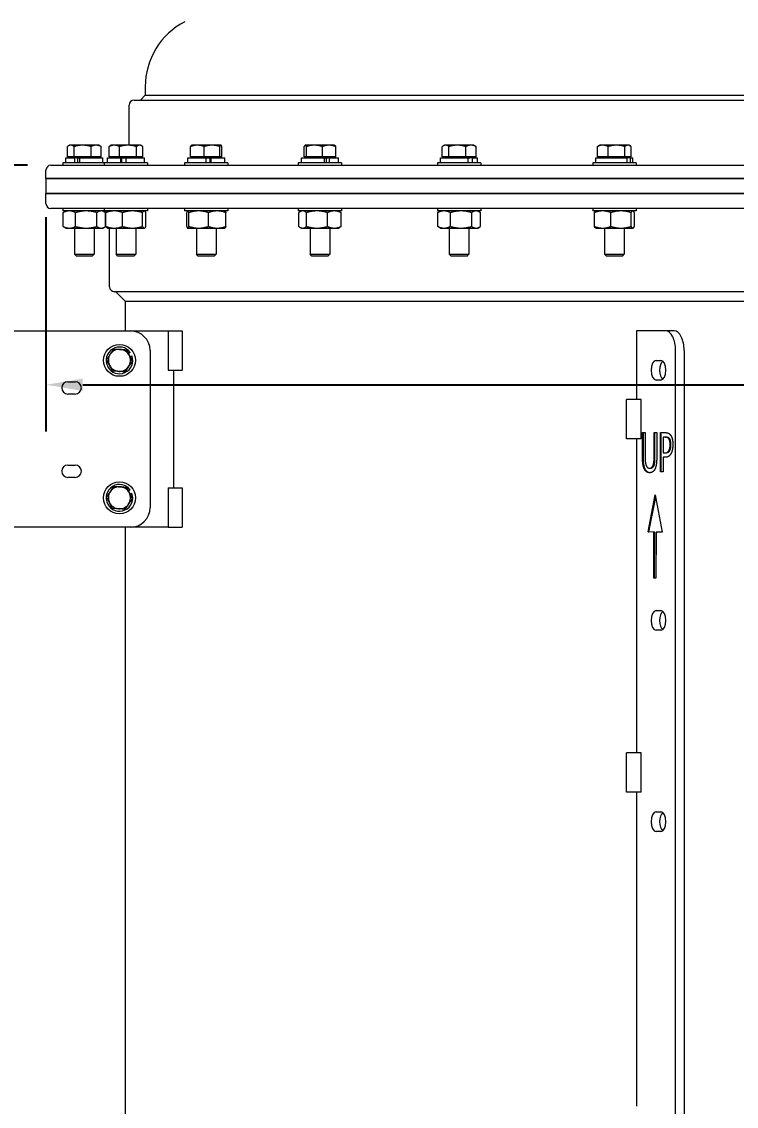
# Model space of a CAD drawing. Header units: inches. Extents: x 12 to 318, y 5 to 204.
# Drawn here: x 37.38 to 55.59, y 67.92 to 95.55 of the extents above; entities that cross this region are included whole.
import ezdxf

# ---------------------------------------------------------------- set-up
doc = ezdxf.new("R2010")
doc.units = ezdxf.units.IN
doc.header["$LTSCALE"] = 9.5
doc.header["$MEASUREMENT"] = 0
doc.layers.add('Dimension', color=7, linetype='Continuous', lineweight=25)
doc.layers.add('Visible', color=7, linetype='Continuous', lineweight=18)
doc.styles.add('Standard D-E', font='arial.ttf')
doc.dimstyles.new('in [mm] D-E NeptuneBenson', dxfattribs={"dimscale": 9.5, "dimtxt": 0.15, "dimasz": 0.098425, "dimexe": 0.125, "dimexo": 0.063, "dimgap": 0.031496, "dimtad": 0, "dimtih": 1, "dimtoh": 1, "dimdec": 4, "dimzin": 3, "dimdsep": 46, "dimlunit": 5, "dimtxsty": 'Standard D-E', "dimcen": 0.09, "dimdle": 0.393701, "dimclrd": 256, "dimclre": 256, "dimclrt": 256, "dimadec": 1, "dimazin": 1, "dimtfac": 1, "dimtofl": 0, "dimtmove": 0, "dimatfit": 3, "dimfxl": 1, "dimfrac": 1, "dimtolj": 1, "dimtzin": 4, "dimlwd": -1, "dimlwe": -1, "dimarcsym": 0})

# ---------------------------------------------------------------- blocks, each defined once
blk = doc.blocks.new('*D25')
at = {"layer": 'Defpoints', "color": 0, "transparency": 16777216}
for p in [(20.489, 91.889), (38.125, 91.889), (38.531, 28.059)]:
    blk.add_point(p, dxfattribs=at)
at = {"layer": 'Dimension', "transparency": 16777216}
for p, q in [((37.526, 91.889), (19.301, 91.889)), ((20.489, 90.954), (20.489, 62.954)), ((20.489, 28.994), (20.489, 56.994)), ((37.932, 28.059), (19.301, 28.059))]:
    blk.add_line(p, q, dxfattribs=at)
for points in [[(20.333, 90.954), (20.644, 90.954), (20.489, 91.889)], [(20.333, 28.994), (20.644, 28.994), (20.489, 28.059)]]:
    blk.add_solid(points, dxfattribs=at)
at = {"layer": 'Dimension', "transparency": 16777216, "char_height": 1.425, "attachment_point": 5, "style": 'Standard D-E'}
for s, insert in [('\\A1; 63{\\H1x;\\S13#16;} in', (20.489, 61.742)), ('\\A1;[1621.3 mm]', (20.489, 58.762))]:
    blk.add_mtext(s, dxfattribs=dict(at, insert=insert))
blk = doc.blocks.new('*D30')
at = {"layer": 'Defpoints', "color": 0, "transparency": 16777216}
for p in [(38, 91.169), (71.06, 91.169), (71.06, 86.299)]:
    blk.add_point(p, dxfattribs=at)
at = {"layer": 'Dimension', "transparency": 16777216}
for p, q in [((38, 90.571), (38, 85.111)), ((71.06, 90.571), (71.06, 85.111)), ((38.935, 86.299), (70.125, 86.299)), ((71.06, 86.299), (72.87, 86.299))]:
    blk.add_line(p, q, dxfattribs=at)
for points in [[(38.935, 86.455), (38.935, 86.143), (38, 86.299)], [(70.125, 86.455), (70.125, 86.143), (71.06, 86.299)]]:
    blk.add_solid(points, dxfattribs=at)
at = {"layer": 'Dimension', "transparency": 16777216, "char_height": 1.425, "attachment_point": 5, "style": 'Standard D-E'}
for s, insert in [('\\A1; 33{\\H1x;\\S1#16;} in', (78.016, 88.054)), ('\\A1;[839.7 mm]', (78.016, 85.086))]:
    blk.add_mtext(s, dxfattribs=dict(at, insert=insert))

msp = doc.modelspace()

# ---------------------------------------------------------------- linework, layer by layer
at = {"layer": 'Visible'}
for p, q in [((40.529811, 93.674365), (40.404811, 93.549365)), ((40.529811, 93.889365), (40.529811, 93.674365)), ((40.529811, 93.674365), (63.356301, 93.674365)), ((40.119811, 92.400361), (40.119811, 93.424365)), ((40.244811, 93.549365), (63.365088, 93.549365)), ((38.5466, 92.102361), (38.5466, 92.366867)), ((38.601519, 92.400361), (38.568687, 92.381405)), ((38.631708, 92.400361), (38.601519, 92.400361)), ((38.931776, 92.400361), (38.631708, 92.400361)), ((38.716817, 92.102361), (38.716817, 92.366867)), ((39.276587, 92.400361), (38.931776, 92.400361)), ((39.146736, 92.102361), (39.146736, 92.366867)), ((39.351519, 92.400361), (39.276587, 92.400361)), ((39.351519, 92.400361), (39.384351, 92.381405)), ((39.406439, 92.102361), (39.406439, 92.366867)), ((39.607808, 92.102361), (39.607808, 92.366867)), ((39.66145, 92.400361), (39.632419, 92.383599)), ((39.741542, 92.400361), (39.66145, 92.400361)), ((40.089596, 92.400361), (39.741542, 92.400361)), ((39.875275, 92.102361), (39.875275, 92.366867)), ((40.384505, 92.400361), (40.089596, 92.400361)), ((40.303917, 92.102361), (40.303917, 92.366867)), ((40.41145, 92.400361), (40.384505, 92.400361)), ((40.41145, 92.400361), (40.440482, 92.383599)), ((40.465092, 92.102361), (40.465092, 92.366867)), ((41.685926, 92.102361), (41.685926, 92.366867)), ((41.70908, 92.400361), (41.706382, 92.398803)), ((41.859171, 92.400361), (41.70908, 92.400361)), ((42.231492, 92.400361), (41.859171, 92.400361)), ((42.032415, 92.102361), (42.032415, 92.366867)), ((42.456401, 92.400361), (42.231492, 92.400361)), ((42.430569, 92.102361), (42.430569, 92.366867)), ((42.45908, 92.400361), (42.456401, 92.400361)), ((42.45908, 92.400361), (42.461778, 92.398803)), ((42.482234, 92.102361), (42.482234, 92.366867)), ((44.577967, 92.102361), (44.577967, 92.366867)), ((44.604866, 92.400361), (44.601042, 92.398153)), ((44.608651, 92.400361), (44.604866, 92.400361)), ((44.840283, 92.400361), (44.608651, 92.400361)), ((44.639334, 92.102361), (44.639334, 92.366867)), ((45.211498, 92.400361), (44.840283, 92.400361)), ((45.041233, 92.102361), (45.041233, 92.366867)), ((45.354866, 92.400361), (45.211498, 92.400361)), ((45.354866, 92.400361), (45.358689, 92.398153)), ((45.381764, 92.102361), (45.381764, 92.366867)), ((48.096545, 92.102361), (48.096545, 92.366867)), ((48.151464, 92.400361), (48.118632, 92.381405)), ((48.181653, 92.400361), (48.151464, 92.400361)), ((48.481721, 92.400361), (48.181653, 92.400361)), ((48.266762, 92.102361), (48.266762, 92.366867)), ((48.826532, 92.400361), (48.481721, 92.400361)), ((48.696681, 92.102361), (48.696681, 92.366867)), ((48.901464, 92.400361), (48.826532, 92.400361)), ((48.901464, 92.400361), (48.934296, 92.381405)), ((48.956384, 92.102361), (48.956384, 92.366867)), ((52.053539, 92.102361), (52.053539, 92.366867)), ((52.107181, 92.400361), (52.078149, 92.383599)), ((52.187272, 92.400361), (52.107181, 92.400361)), ((52.535326, 92.400361), (52.187272, 92.400361)), ((52.321005, 92.102361), (52.321005, 92.366867)), ((52.830235, 92.400361), (52.535326, 92.400361)), ((52.749647, 92.102361), (52.749647, 92.366867)), ((52.857181, 92.400361), (52.830235, 92.400361)), ((52.857181, 92.400361), (52.886213, 92.383599)), ((52.910823, 92.102361), (52.910823, 92.366867)), ((38.505168, 92.077357), (38.735689, 92.077357)), ((38.505168, 91.952357), (38.505168, 92.077357)), ((38.631708, 92.102361), (38.5466, 92.102361)), ((38.601519, 92.102361), (38.601519, 92.077357)), ((38.716817, 92.102361), (38.631708, 92.102361)), ((38.931776, 92.102361), (38.716817, 92.102361)), ((38.772981, 92.077357), (38.735689, 92.077357)), ((38.735689, 91.952357), (38.735689, 92.077357)), ((38.772981, 92.077357), (38.861009, 92.077357)), ((38.81206, 91.952357), (38.81206, 92.077357)), ((38.861009, 91.952357), (38.861009, 92.077357)), ((38.861009, 92.077357), (39.44787, 92.077357)), ((39.146736, 92.102361), (38.931776, 92.102361)), ((39.276587, 92.102361), (39.146736, 92.102361)), ((39.406439, 92.102361), (39.276587, 92.102361)), ((39.351519, 92.102361), (39.351519, 92.077357)), ((39.44787, 91.952357), (39.44787, 92.077357)), ((39.565099, 92.077357), (39.908696, 92.077357)), ((39.565099, 91.952357), (39.565099, 92.077357)), ((39.741542, 92.102361), (39.607808, 92.102361)), ((39.66145, 92.102361), (39.66145, 92.077357)), ((39.875275, 92.102361), (39.741542, 92.102361)), ((40.089596, 92.102361), (39.875275, 92.102361)), ((39.921364, 92.077357), (39.908696, 92.077357)), ((39.908696, 91.952357), (39.908696, 92.077357)), ((39.921364, 92.077357), (40.043151, 92.077357)), ((39.93464, 91.952357), (39.93464, 92.077357)), ((40.043151, 91.952357), (40.043151, 92.077357)), ((40.043151, 92.077357), (40.507801, 92.077357)), ((40.303917, 92.102361), (40.089596, 92.102361)), ((40.384505, 92.102361), (40.303917, 92.102361)), ((40.465092, 92.102361), (40.384505, 92.102361)), ((40.41145, 92.102361), (40.41145, 92.077357)), ((40.507801, 91.952357), (40.507801, 92.077357)), ((41.612729, 92.077357), (42.078106, 92.077357)), ((41.612729, 91.952357), (41.612729, 92.077357)), ((41.859171, 92.102361), (41.685926, 92.102361)), ((41.70908, 92.102361), (41.70908, 92.077357)), ((42.032415, 92.102361), (41.859171, 92.102361)), ((42.231492, 92.102361), (42.032415, 92.102361)), ((42.078106, 91.952357), (42.078106, 92.077357)), ((42.078106, 92.077357), (42.199716, 92.077357)), ((42.186284, 91.952357), (42.186284, 92.077357)), ((42.212534, 92.077357), (42.199716, 92.077357)), ((42.212534, 91.952357), (42.212534, 92.077357)), ((42.212534, 92.077357), (42.555431, 92.077357)), ((42.430569, 92.102361), (42.231492, 92.102361)), ((42.456401, 92.102361), (42.430569, 92.102361)), ((42.482234, 92.102361), (42.456401, 92.102361)), ((42.45908, 92.102361), (42.45908, 92.077357)), ((42.555431, 91.952357), (42.555431, 92.077357)), ((44.508515, 92.077357), (45.09608, 92.077357)), ((44.508515, 91.952357), (44.508515, 92.077357)), ((44.608651, 92.102361), (44.577967, 92.102361)), ((44.604866, 92.102361), (44.604866, 92.077357)), ((44.639334, 92.102361), (44.608651, 92.102361)), ((44.840283, 92.102361), (44.639334, 92.102361)), ((45.041233, 92.102361), (44.840283, 92.102361)), ((45.211498, 92.102361), (45.041233, 92.102361)), ((45.09608, 91.952357), (45.09608, 92.077357)), ((45.09608, 92.077357), (45.183889, 92.077357)), ((45.144664, 91.952357), (45.144664, 92.077357)), ((45.22132, 92.077357), (45.183889, 92.077357)), ((45.381764, 92.102361), (45.211498, 92.102361)), ((45.22132, 91.952357), (45.22132, 92.077357)), ((45.22132, 92.077357), (45.451217, 92.077357)), ((45.354866, 92.102361), (45.354866, 92.077357)), ((45.451217, 91.952357), (45.451217, 92.077357)), ((48.055113, 92.077357), (48.756948, 92.077357)), ((48.055113, 91.952357), (48.055113, 92.077357)), ((48.181653, 92.102361), (48.096545, 92.102361)), ((48.151464, 92.102361), (48.151464, 92.077357)), ((48.266762, 92.102361), (48.181653, 92.102361)), ((48.481721, 92.102361), (48.266762, 92.102361)), ((48.696681, 92.102361), (48.481721, 92.102361)), ((48.826532, 92.102361), (48.696681, 92.102361)), ((48.756948, 91.952357), (48.756948, 92.077357)), ((48.756948, 92.077357), (48.804971, 92.077357)), ((48.864464, 92.077357), (48.804971, 92.077357)), ((48.956384, 92.102361), (48.826532, 92.102361)), ((48.864464, 91.952357), (48.864464, 92.077357)), ((48.864464, 92.077357), (48.997815, 92.077357)), ((48.901464, 92.102361), (48.901464, 92.077357)), ((48.997815, 91.952357), (48.997815, 92.077357)), ((52.01083, 92.077357), (52.811226, 92.077357)), ((52.01083, 91.952357), (52.01083, 92.077357)), ((52.187272, 92.102361), (52.053539, 92.102361)), ((52.107181, 92.102361), (52.107181, 92.077357)), ((52.321005, 92.102361), (52.187272, 92.102361)), ((52.535326, 92.102361), (52.321005, 92.102361)), ((52.749647, 92.102361), (52.535326, 92.102361)), ((52.830235, 92.102361), (52.749647, 92.102361)), ((52.811226, 91.952357), (52.811226, 92.077357)), ((52.811226, 92.077357), (52.816191, 92.077357)), ((52.893692, 92.077357), (52.816191, 92.077357)), ((52.910823, 92.102361), (52.830235, 92.102361)), ((52.857181, 92.102361), (52.857181, 92.077357)), ((52.893692, 91.952357), (52.893692, 92.077357)), ((52.893692, 92.077357), (52.953532, 92.077357)), ((52.953532, 91.952357), (52.953532, 92.077357)), ((37.999811, 91.549365), (37.999811, 91.764365)), ((38.124811, 91.889365), (63.387446, 91.889365)), ((39.485269, 91.952357), (38.425338, 91.952357)), ((38.425338, 91.952357), (38.425338, 91.889365)), ((40.587631, 91.952357), (39.485269, 91.952357)), ((39.485269, 91.952357), (39.485269, 91.889365)), ((40.587631, 91.952357), (40.587631, 91.889365)), ((42.635261, 91.952357), (41.532899, 91.952357)), ((41.532899, 91.952357), (41.532899, 91.889365)), ((42.635261, 91.952357), (42.635261, 91.889365)), ((45.531047, 91.952357), (44.428685, 91.952357)), ((44.428685, 91.952357), (44.428685, 91.889365)), ((45.531047, 91.952357), (45.531047, 91.889365)), ((49.077645, 91.952357), (47.975283, 91.952357)), ((47.975283, 91.952357), (47.975283, 91.889365)), ((49.077645, 91.952357), (49.077645, 91.889365)), ((53.033362, 91.952357), (51.931, 91.952357)), ((51.931, 91.952357), (51.931, 91.889365)), ((53.033362, 91.952357), (53.033362, 91.889365)), ((37.999811, 91.549365), (64.216241, 91.549365)), ((37.999811, 91.549365), (37.999811, 91.169365)), ((64.216241, 91.549365), (37.999811, 91.549365)), ((64.216241, 91.169365), (37.999811, 91.169365)), ((37.999811, 90.914365), (37.999811, 91.169365)), ((37.999811, 91.169365), (64.216241, 91.169365)), ((64.216241, 90.789365), (38.124811, 90.789365)), ((38.425338, 90.789365), (38.425338, 90.726373)), ((39.485269, 90.726373), (38.425338, 90.726373)), ((38.433838, 90.331069), (38.433838, 90.684176)), ((38.504078, 90.726373), (38.458786, 90.700223)), ((38.753378, 90.331069), (38.753378, 90.684176)), ((39.296059, 90.331069), (39.296059, 90.684176)), ((39.44896, 90.726373), (39.494253, 90.700223)), ((39.485269, 90.789365), (39.485269, 90.726373)), ((40.587631, 90.726373), (39.485269, 90.726373)), ((39.519201, 90.331069), (39.519201, 90.684176)), ((39.526665, 90.331069), (39.526665, 90.684176)), ((39.564009, 90.726373), (39.557928, 90.722861)), ((39.949754, 90.331069), (39.949754, 90.684176)), ((40.459539, 90.331069), (40.459539, 90.684176)), ((40.508891, 90.726373), (40.514973, 90.722861)), ((40.546235, 90.331069), (40.546235, 90.684176)), ((40.587631, 90.789365), (40.587631, 90.726373)), ((41.532899, 90.789365), (41.532899, 90.726373)), ((42.635261, 90.726373), (41.532899, 90.726373)), ((41.586276, 90.331069), (41.586276, 90.684176)), ((41.611639, 90.726373), (41.609161, 90.724942)), ((41.641932, 90.331069), (41.641932, 90.684176)), ((42.139736, 90.331069), (42.139736, 90.684176)), ((42.556521, 90.726373), (42.558999, 90.724942)), ((42.581884, 90.331069), (42.581884, 90.684176)), ((42.635261, 90.789365), (42.635261, 90.726373)), ((44.428685, 90.789365), (44.428685, 90.726373)), ((45.531047, 90.726373), (44.428685, 90.726373)), ((44.441271, 90.331069), (44.441271, 90.684176)), ((44.507425, 90.726373), (44.4743, 90.707248)), ((44.635487, 90.331069), (44.635487, 90.684176)), ((45.174081, 90.331069), (45.174081, 90.684176)), ((45.452307, 90.726373), (45.485431, 90.707248)), ((45.51846, 90.331069), (45.51846, 90.684176)), ((45.531047, 90.789365), (45.531047, 90.726373)), ((47.975283, 90.789365), (47.975283, 90.726373)), ((49.077645, 90.726373), (47.975283, 90.726373)), ((47.983783, 90.331069), (47.983783, 90.684176)), ((48.054023, 90.726373), (48.008731, 90.700223)), ((48.303323, 90.331069), (48.303323, 90.684176)), ((48.846004, 90.331069), (48.846004, 90.684176)), ((48.998905, 90.726373), (49.044198, 90.700223)), ((49.069145, 90.331069), (49.069145, 90.684176)), ((49.077645, 90.789365), (49.077645, 90.726373)), ((51.931, 90.789365), (51.931, 90.726373)), ((53.033362, 90.726373), (51.931, 90.726373)), ((51.972396, 90.331069), (51.972396, 90.684176)), ((52.00974, 90.726373), (52.003658, 90.722861)), ((52.395484, 90.331069), (52.395484, 90.684176)), ((52.905269, 90.331069), (52.905269, 90.684176)), ((52.954622, 90.726373), (52.960703, 90.722861)), ((52.991966, 90.331069), (52.991966, 90.684176)), ((53.033362, 90.789365), (53.033362, 90.726373)), ((38.504078, 90.288873), (38.458786, 90.315022)), ((38.504078, 90.288873), (38.593608, 90.288873)), ((38.593608, 90.288873), (39.024719, 90.288873)), ((38.726519, 90.288873), (38.726519, 89.624551)), ((39.024719, 90.288873), (39.40763, 90.288873)), ((39.226519, 90.288873), (39.226519, 89.624551)), ((39.40763, 90.288873), (39.44896, 90.288873)), ((39.44896, 90.288873), (39.494253, 90.315022)), ((39.564009, 90.288873), (39.557928, 90.292384)), ((39.564009, 90.288873), (39.73821, 90.288873)), ((39.619811, 88.794365), (39.619811, 90.288873)), ((39.73821, 90.288873), (40.204646, 90.288873)), ((39.78645, 90.288873), (39.78645, 89.624551)), ((40.204646, 90.288873), (40.502887, 90.288873)), ((40.28645, 90.288873), (40.28645, 89.624551)), ((40.502887, 90.288873), (40.508891, 90.288873)), ((40.508891, 90.288873), (40.514973, 90.292384)), ((41.611639, 90.288873), (41.609161, 90.290303)), ((41.611639, 90.288873), (41.614104, 90.288873)), ((41.614104, 90.288873), (41.890834, 90.288873)), ((41.83408, 90.288873), (41.83408, 89.624551)), ((41.890834, 90.288873), (42.36081, 90.288873)), ((42.33408, 90.288873), (42.33408, 89.624551)), ((42.36081, 90.288873), (42.556521, 90.288873)), ((42.556521, 90.288873), (42.558999, 90.290303)), ((44.507425, 90.288873), (44.4743, 90.307997)), ((44.507425, 90.288873), (44.538379, 90.288873)), ((44.538379, 90.288873), (44.904784, 90.288873)), ((44.729866, 90.288873), (44.729866, 89.624551)), ((44.904784, 90.288873), (45.346271, 90.288873)), ((45.229866, 90.288873), (45.229866, 89.624551)), ((45.346271, 90.288873), (45.452307, 90.288873)), ((45.452307, 90.288873), (45.485431, 90.307997)), ((48.054023, 90.288873), (48.008731, 90.315022)), ((48.054023, 90.288873), (48.143553, 90.288873)), ((48.143553, 90.288873), (48.574664, 90.288873)), ((48.276464, 90.288873), (48.276464, 89.624551)), ((48.574664, 90.288873), (48.957575, 90.288873)), ((48.776464, 90.288873), (48.776464, 89.624551)), ((48.957575, 90.288873), (48.998905, 90.288873)), ((48.998905, 90.288873), (49.044198, 90.315022)), ((52.00974, 90.288873), (52.003658, 90.292384)), ((52.00974, 90.288873), (52.18394, 90.288873)), ((52.18394, 90.288873), (52.650377, 90.288873)), ((52.232181, 90.288873), (52.232181, 89.624551)), ((52.650377, 90.288873), (52.948618, 90.288873)), ((52.732181, 90.288873), (52.732181, 89.624551)), ((52.948618, 90.288873), (52.954622, 90.288873)), ((52.954622, 90.288873), (52.960703, 90.292384)), ((38.726519, 89.624551), (39.226519, 89.624551)), ((38.773704, 89.577357), (38.726519, 89.624551)), ((39.179334, 89.577357), (38.773704, 89.577357)), ((39.179334, 89.577357), (39.226519, 89.624551)), ((39.78645, 89.624551), (40.28645, 89.624551)), ((39.833635, 89.577357), (39.78645, 89.624551)), ((40.239265, 89.577357), (39.833635, 89.577357)), ((40.239265, 89.577357), (40.28645, 89.624551)), ((41.83408, 89.624551), (42.33408, 89.624551)), ((41.881265, 89.577357), (41.83408, 89.624551)), ((42.286895, 89.577357), (41.881265, 89.577357)), ((42.286895, 89.577357), (42.33408, 89.624551)), ((44.729866, 89.624551), (45.229866, 89.624551)), ((44.777051, 89.577357), (44.729866, 89.624551)), ((45.182681, 89.577357), (44.777051, 89.577357)), ((45.182681, 89.577357), (45.229866, 89.624551)), ((48.276464, 89.624551), (48.776464, 89.624551)), ((48.323649, 89.577357), (48.276464, 89.624551)), ((48.729279, 89.577357), (48.323649, 89.577357)), ((48.729279, 89.577357), (48.776464, 89.624551)), ((52.232181, 89.624551), (52.732181, 89.624551)), ((52.279366, 89.577357), (52.232181, 89.624551)), ((52.684996, 89.577357), (52.279366, 89.577357)), ((52.684996, 89.577357), (52.732181, 89.624551)), ((64.216241, 88.669365), (39.744811, 88.669365)), ((40.029811, 88.419365), (39.779811, 88.669365)), ((40.029811, 87.669365), (40.029811, 88.419365)), ((64.216241, 88.419365), (40.029811, 88.419365)), ((33.543455, 87.669365), (40.151898, 87.669365)), ((40.151898, 87.669365), (41.10917, 87.669365)), ((41.10917, 87.669365), (41.465693, 87.669365)), ((41.10917, 87.669365), (41.10917, 86.669365)), ((41.465693, 87.669365), (41.465693, 86.669365)), ((53.792265, 87.669365), (53.042265, 87.669365)), ((53.042265, 87.669365), (53.042265, 85.919365)), ((54.008771, 87.669365), (53.792265, 87.669365)), ((40.146873, 87.119335), (40.098944, 87.093765)), ((40.140889, 87.009602), (40.19112, 87.0364)), ((40.651898, 87.169365), (40.651898, 83.169365)), ((54.042265, 58.419365), (54.042265, 87.169365)), ((54.258771, 87.169365), (54.258771, 58.419365)), ((53.542265, 86.919365), (53.667265, 86.919365)), ((41.10917, 86.669365), (41.465693, 86.669365)), ((41.246898, 86.669365), (41.246898, 83.669365)), ((38.558148, 86.375615), (38.745648, 86.375615)), ((53.667265, 86.419365), (53.542265, 86.419365)), ((38.745648, 86.063115), (38.558148, 86.063115)), ((53.167265, 85.919365), (52.793814, 85.919365)), ((52.793814, 84.919365), (52.793814, 85.919365)), ((53.167265, 84.919365), (53.167265, 85.919365)), ((53.167265, 84.919365), (52.793814, 84.919365)), ((53.042265, 84.919365), (53.042265, 76.919365)), ((53.198816, 84.454948), (53.198816, 85.078935)), ((53.198816, 85.078935), (53.265266, 85.078935)), ((53.220467, 84.454948), (53.220467, 85.078935)), ((53.265266, 85.078935), (53.265266, 84.454948)), ((53.494197, 85.078935), (53.560647, 85.078935)), ((53.494197, 84.451707), (53.494197, 85.078935)), ((53.515847, 84.451707), (53.515847, 85.078935)), ((53.560647, 85.078935), (53.560647, 84.454948)), ((53.655866, 84.078935), (53.655866, 85.078935)), ((53.655866, 85.078935), (53.781474, 85.078935)), ((53.677517, 84.078935), (53.677517, 85.078935)), ((53.777422, 84.963862), (53.722317, 84.963862)), ((53.722317, 84.963862), (53.722317, 84.565159)), ((53.777422, 84.963862), (53.799073, 84.963862)), ((53.722317, 84.565159), (53.767698, 84.565159)), ((53.767698, 84.565159), (53.789348, 84.565159)), ((53.874262, 84.625127), (53.895912, 84.625127)), ((53.722317, 84.451707), (53.722317, 84.078935)), ((53.778638, 84.451707), (53.722317, 84.451707)), ((38.558148, 84.250615), (38.745648, 84.250615)), ((53.379529, 84.171318), (53.40118, 84.171318)), ((53.722317, 84.078935), (53.655866, 84.078935)), ((38.745648, 83.938115), (38.558148, 83.938115)), ((40.146873, 83.619335), (40.098944, 83.593765)), ((40.140889, 83.509602), (40.19112, 83.5364)), ((41.10917, 83.669365), (41.465693, 83.669365)), ((41.10917, 83.669365), (41.10917, 82.669365)), ((41.465693, 83.669365), (41.465693, 82.669365)), ((53.341854, 82.549852), (53.524158, 83.493012)), ((53.363505, 82.549852), (53.534648, 83.43527)), ((53.524158, 83.493012), (53.696757, 82.542917)), ((40.151898, 82.669365), (33.543455, 82.669365)), ((40.029811, 40.433942), (40.029811, 82.669365)), ((41.10917, 82.669365), (40.151898, 82.669365)), ((41.10917, 82.669365), (41.465693, 82.669365)), ((53.489962, 82.547753), (53.341854, 82.549852)), ((53.341854, 82.549852), (53.363505, 82.549852)), ((53.511613, 82.547753), (53.363505, 82.549852)), ((53.482745, 81.371833), (53.489962, 82.547753)), ((53.489962, 82.547753), (53.511613, 82.547753)), ((53.504398, 81.372095), (53.511613, 82.547753)), ((53.546609, 82.546428), (53.540428, 81.372532)), ((53.546609, 82.546428), (53.56826, 82.546428)), ((53.696757, 82.542917), (53.546609, 82.546428)), ((53.696664, 82.543425), (53.56826, 82.546428)), ((53.540428, 81.372532), (53.482745, 81.371833)), ((53.542265, 80.544365), (53.667265, 80.544365)), ((53.667265, 80.044365), (53.542265, 80.044365)), ((53.167265, 76.919365), (52.793814, 76.919365)), ((52.793814, 75.919365), (52.793814, 76.919365)), ((53.167265, 75.919365), (53.167265, 76.919365)), ((53.167265, 75.919365), (52.793814, 75.919365)), ((53.042265, 75.919365), (53.042265, 67.919365)), ((53.542265, 75.419365), (53.667265, 75.419365)), ((53.667265, 74.919365), (53.542265, 74.919365))]:
    msp.add_line(p, q, dxfattribs=at)
for centre in [(39.871898, 86.919365), (39.871898, 83.419365)]:
    msp.add_circle(centre, 0.406, dxfattribs=at)
for centre, radius, start, end in [((42.397311, 93.889365), 1.8675, 117.4438169, 180), ((40.244811, 93.424365), 0.125, 90, 180), ((38.124811, 91.764365), 0.125, 90, 180), ((38.124811, 90.914365), 0.125, 180, 270), ((39.744811, 88.794365), 0.125, 180, 270), ((40.151898, 87.169365), 0.5, 0, 90), ((39.871898, 86.919365), 0.34, 36.0257771, 20.1342907), ((39.871898, 86.919365), 0.281, 146.4907668, 206.4907668), ((39.871898, 86.919365), 0.281, 86.4907668, 146.4907668), ((39.871898, 86.919365), 0.281, 26.4907668, 86.4907668), ((39.871898, 86.919365), 0.281, 326.4907668, 26.4907668), ((39.871898, 86.919365), 0.281, 206.4907668, 266.4907668), ((39.871898, 86.919365), 0.281, 266.4907668, 326.4907668), ((38.558148, 86.219365), 0.15625, 90, 270), ((38.745648, 86.219365), 0.15625, 270, 90), ((38.558148, 84.094365), 0.15625, 90, 270), ((38.745648, 84.094365), 0.15625, 270, 90), ((39.871898, 83.419365), 0.34, 36.0257771, 20.1342907), ((39.871898, 83.419365), 0.281, 146.4907668, 206.4907668), ((39.871898, 83.419365), 0.281, 86.4907668, 146.4907668), ((39.871898, 83.419365), 0.281, 26.4907668, 86.4907668), ((39.871898, 83.419365), 0.281, 326.4907668, 26.4907668), ((39.871898, 83.419365), 0.281, 206.4907668, 266.4907668), ((39.871898, 83.419365), 0.281, 266.4907668, 326.4907668), ((40.151898, 83.169365), 0.5, 270, 0)]:
    msp.add_arc(centre, radius, start, end, dxfattribs=at)
for centre, major_axis, start_param, end_param in [((53.792265, 87.169365), (0, 0.5), 4.71238898, 6.283185307), ((54.008771, 87.169365), (0, 0.5), 4.71238898, 6.283185307), ((53.542265, 86.669365), (0, -0.25), 3.141592654, 6.283185307), ((53.758771, 86.669365), (0, 0.25), 0.374734433, 2.766858221), ((53.667265, 86.669365), (0, 0.25), 3.141592654, 6.283185307), ((53.542265, 80.294365), (0, -0.25), 3.141592654, 6.283185307), ((53.758771, 80.294365), (0, 0.25), 0.374734433, 2.766858221), ((53.667265, 80.294365), (0, 0.25), 3.141592654, 6.283185307), ((53.542265, 75.169365), (0, -0.25), 3.141592654, 6.283185307), ((53.758771, 75.169365), (0, 0.25), 0.374734433, 2.766858221), ((53.667265, 75.169365), (0, 0.25), 3.141592654, 6.283185307)]:
    msp.add_ellipse(centre, major_axis=major_axis, ratio=0.5, start_param=start_param, end_param=end_param, dxfattribs=at)
for points, weights in [([(38.631708, 92.400361), (38.592209, 92.400361), (38.5466, 92.366867)], [1, 1.0379548493, 1]), ([(38.716817, 92.366867), (38.671207, 92.400361), (38.631708, 92.400361)], [1, 1.0379548493, 1]), ([(38.931776, 92.400361), (38.832013, 92.400361), (38.716817, 92.366867)], [1, 1.0379548493, 1]), ([(39.146736, 92.366867), (39.03154, 92.400361), (38.931776, 92.400361)], [1, 1.0379548493, 1]), ([(39.276587, 92.400361), (39.216323, 92.400361), (39.146736, 92.366867)], [1, 1.0379548493, 1]), ([(39.406439, 92.366867), (39.336852, 92.400361), (39.276587, 92.400361)], [1, 1.0379548493, 1]), ([(39.384351, 92.381405), (39.395064, 92.37522), (39.406439, 92.366867)], [1.01394334662, 1.00920328344, 1]), ([(39.741542, 92.400361), (39.679476, 92.400361), (39.607808, 92.366867)], [1, 1.0379548493, 1]), ([(39.607808, 92.366867), (39.620539, 92.376741), (39.632419, 92.383599)], [1, 1.01089719788, 1.01553701765]), ([(39.875275, 92.366867), (39.803607, 92.400361), (39.741542, 92.400361)], [1, 1.0379548493, 1]), ([(40.089596, 92.400361), (39.990129, 92.400361), (39.875275, 92.366867)], [1, 1.0379548493, 1]), ([(40.303917, 92.366867), (40.189063, 92.400361), (40.089596, 92.400361)], [1, 1.0379548493, 1]), ([(40.384505, 92.400361), (40.347104, 92.400361), (40.303917, 92.366867)], [1, 1.0379548493, 1]), ([(40.465092, 92.366867), (40.421906, 92.400361), (40.384505, 92.400361)], [1, 1.0379548493, 1]), ([(41.859171, 92.400361), (41.778768, 92.400361), (41.685926, 92.366867)], [1, 1.0379548493, 1]), ([(41.685926, 92.366867), (41.696852, 92.393301), (41.706382, 92.398803)], [1, 1.02971695473, 1.0128998083]), ([(42.032415, 92.366867), (41.939574, 92.400361), (41.859171, 92.400361)], [1, 1.0379548493, 1]), ([(42.231492, 92.400361), (42.1391, 92.400361), (42.032415, 92.366867)], [1, 1.0379548493, 1]), ([(42.430569, 92.366867), (42.323884, 92.400361), (42.231492, 92.400361)], [1, 1.0379548493, 1]), ([(42.456401, 92.400361), (42.444412, 92.400361), (42.430569, 92.366867)], [1, 1.0379548493, 1]), ([(42.482234, 92.366867), (42.46839, 92.400361), (42.456401, 92.400361)], [1, 1.0379548493, 1]), ([(44.608651, 92.400361), (44.59441, 92.400361), (44.577967, 92.366867)], [1, 1.0379548493, 1]), ([(44.639334, 92.366867), (44.622891, 92.400361), (44.608651, 92.400361)], [1, 1.0379548493, 1]), ([(44.840283, 92.400361), (44.747023, 92.400361), (44.639334, 92.366867)], [1, 1.0379548493, 1]), ([(45.041233, 92.366867), (44.933544, 92.400361), (44.840283, 92.400361)], [1, 1.0379548493, 1]), ([(45.211498, 92.400361), (45.132478, 92.400361), (45.041233, 92.366867)], [1, 1.0379548493, 1]), ([(45.381764, 92.366867), (45.290519, 92.400361), (45.211498, 92.400361)], [1, 1.0379548493, 1]), ([(45.358689, 92.398153), (45.369457, 92.391937), (45.381764, 92.366867)], [1.01455353314, 1.02814006989, 1]), ([(48.181653, 92.400361), (48.142154, 92.400361), (48.096545, 92.366867)], [1, 1.0379548493, 1]), ([(48.266762, 92.366867), (48.221152, 92.400361), (48.181653, 92.400361)], [1, 1.0379548493, 1]), ([(48.481721, 92.400361), (48.381958, 92.400361), (48.266762, 92.366867)], [1, 1.0379548493, 1]), ([(48.696681, 92.366867), (48.581484, 92.400361), (48.481721, 92.400361)], [1, 1.0379548493, 1]), ([(48.826532, 92.400361), (48.766268, 92.400361), (48.696681, 92.366867)], [1, 1.0379548493, 1]), ([(48.956384, 92.366867), (48.886797, 92.400361), (48.826532, 92.400361)], [1, 1.0379548493, 1]), ([(48.934296, 92.381405), (48.945009, 92.37522), (48.956384, 92.366867)], [1.01394334662, 1.00920328344, 1]), ([(52.187272, 92.400361), (52.125206, 92.400361), (52.053539, 92.366867)], [1, 1.0379548493, 1]), ([(52.053539, 92.366867), (52.06627, 92.376741), (52.078149, 92.383599)], [1, 1.01089719788, 1.01553701765]), ([(52.321005, 92.366867), (52.249338, 92.400361), (52.187272, 92.400361)], [1, 1.0379548493, 1]), ([(52.535326, 92.400361), (52.43586, 92.400361), (52.321005, 92.366867)], [1, 1.0379548493, 1]), ([(52.749647, 92.366867), (52.634793, 92.400361), (52.535326, 92.400361)], [1, 1.0379548493, 1]), ([(52.830235, 92.400361), (52.792834, 92.400361), (52.749647, 92.366867)], [1, 1.0379548493, 1]), ([(52.910823, 92.366867), (52.867636, 92.400361), (52.830235, 92.400361)], [1, 1.0379548493, 1]), ([(38.593608, 90.726373), (38.519458, 90.726373), (38.433838, 90.684176)], [1, 1.0379548493, 1]), ([(38.433838, 90.684176), (38.446638, 90.693209), (38.458786, 90.700223)], [1, 1.00789006175, 1.01249974823]), ([(38.753378, 90.684176), (38.667758, 90.726373), (38.593608, 90.726373)], [1, 1.0379548493, 1]), ([(39.024719, 90.726373), (38.898789, 90.726373), (38.753378, 90.684176)], [1, 1.0379548493, 1]), ([(39.296059, 90.684176), (39.150648, 90.726373), (39.024719, 90.726373)], [1, 1.0379548493, 1]), ([(39.40763, 90.726373), (39.35585, 90.726373), (39.296059, 90.684176)], [1, 1.0379548493, 1]), ([(39.519201, 90.684176), (39.45941, 90.726373), (39.40763, 90.726373)], [1, 1.0379548493, 1]), ([(39.73821, 90.726373), (39.640032, 90.726373), (39.526665, 90.684176)], [1, 1.0379548493, 1]), ([(39.526665, 90.684176), (39.543319, 90.714427), (39.557928, 90.722861)], [1, 1.02692102504, 1.01565237985]), ([(39.949754, 90.684176), (39.836388, 90.726373), (39.73821, 90.726373)], [1, 1.0379548493, 1]), ([(40.204646, 90.726373), (40.08635, 90.726373), (39.949754, 90.684176)], [1, 1.0379548493, 1]), ([(40.459539, 90.684176), (40.322942, 90.726373), (40.204646, 90.726373)], [1, 1.0379548493, 1]), ([(40.502887, 90.726373), (40.482769, 90.726373), (40.459539, 90.684176)], [1, 1.0379548493, 1]), ([(40.546235, 90.684176), (40.523005, 90.726373), (40.502887, 90.726373)], [1, 1.0379548493, 1]), ([(41.614104, 90.726373), (41.601189, 90.726373), (41.586276, 90.684176)], [1, 1.0379548493, 1]), ([(41.641932, 90.684176), (41.627019, 90.726373), (41.614104, 90.726373)], [1, 1.0379548493, 1]), ([(41.890834, 90.726373), (41.775318, 90.726373), (41.641932, 90.684176)], [1, 1.0379548493, 1]), ([(42.139736, 90.684176), (42.00635, 90.726373), (41.890834, 90.726373)], [1, 1.0379548493, 1]), ([(42.36081, 90.726373), (42.258209, 90.726373), (42.139736, 90.684176)], [1, 1.0379548493, 1]), ([(42.581884, 90.684176), (42.463411, 90.726373), (42.36081, 90.726373)], [1, 1.0379548493, 1]), ([(42.558999, 90.724942), (42.56965, 90.718793), (42.581884, 90.684176)], [1.01145423084, 1.03092610004, 1]), ([(44.538379, 90.726373), (44.493311, 90.726373), (44.441271, 90.684176)], [1, 1.0379548493, 1]), ([(44.635487, 90.684176), (44.583447, 90.726373), (44.538379, 90.726373)], [1, 1.0379548493, 1]), ([(44.904784, 90.726373), (44.779803, 90.726373), (44.635487, 90.684176)], [1, 1.0379548493, 1]), ([(45.174081, 90.684176), (45.029765, 90.726373), (44.904784, 90.726373)], [1, 1.0379548493, 1]), ([(45.346271, 90.726373), (45.266358, 90.726373), (45.174081, 90.684176)], [1, 1.0379548493, 1]), ([(45.51846, 90.684176), (45.426184, 90.726373), (45.346271, 90.726373)], [1, 1.0379548493, 1]), ([(45.485431, 90.707248), (45.501318, 90.698076), (45.51846, 90.684176)], [1.01655158983, 1.01219243404, 1]), ([(48.143553, 90.726373), (48.069403, 90.726373), (47.983783, 90.684176)], [1, 1.0379548493, 1]), ([(47.983783, 90.684176), (47.996583, 90.693209), (48.008731, 90.700223)], [1, 1.00789006175, 1.01249974823]), ([(48.303323, 90.684176), (48.217703, 90.726373), (48.143553, 90.726373)], [1, 1.0379548493, 1]), ([(48.574664, 90.726373), (48.448734, 90.726373), (48.303323, 90.684176)], [1, 1.0379548493, 1]), ([(48.846004, 90.684176), (48.700593, 90.726373), (48.574664, 90.726373)], [1, 1.0379548493, 1]), ([(48.957575, 90.726373), (48.905795, 90.726373), (48.846004, 90.684176)], [1, 1.0379548493, 1]), ([(49.069145, 90.684176), (49.009355, 90.726373), (48.957575, 90.726373)], [1, 1.0379548493, 1]), ([(52.18394, 90.726373), (52.085762, 90.726373), (51.972396, 90.684176)], [1, 1.0379548493, 1]), ([(51.972396, 90.684176), (51.98905, 90.714427), (52.003658, 90.722861)], [1, 1.02692102504, 1.01565237985]), ([(52.395484, 90.684176), (52.282118, 90.726373), (52.18394, 90.726373)], [1, 1.0379548493, 1]), ([(52.650377, 90.726373), (52.532081, 90.726373), (52.395484, 90.684176)], [1, 1.0379548493, 1]), ([(52.905269, 90.684176), (52.768673, 90.726373), (52.650377, 90.726373)], [1, 1.0379548493, 1]), ([(52.948618, 90.726373), (52.9285, 90.726373), (52.905269, 90.684176)], [1, 1.0379548493, 1]), ([(52.991966, 90.684176), (52.968736, 90.726373), (52.948618, 90.726373)], [1, 1.0379548493, 1]), ([(38.458786, 90.315022), (38.446638, 90.322036), (38.433838, 90.331069)], [1.01249974823, 1.00789006175, 1]), ([(38.433838, 90.331069), (38.519458, 90.288873), (38.593608, 90.288873)], [1, 1.0379548493, 1]), ([(38.593608, 90.288873), (38.667758, 90.288873), (38.753378, 90.331069)], [1, 1.0379548493, 1]), ([(38.753378, 90.331069), (38.898789, 90.288873), (39.024719, 90.288873)], [1, 1.0379548493, 1]), ([(39.024719, 90.288873), (39.150648, 90.288873), (39.296059, 90.331069)], [1, 1.0379548493, 1]), ([(39.296059, 90.331069), (39.35585, 90.288873), (39.40763, 90.288873)], [1, 1.0379548493, 1]), ([(39.40763, 90.288873), (39.45941, 90.288873), (39.519201, 90.331069)], [1, 1.0379548493, 1]), ([(39.557928, 90.292384), (39.543319, 90.300818), (39.526665, 90.331069)], [1.01565237985, 1.02692102504, 1]), ([(39.526665, 90.331069), (39.640032, 90.288873), (39.73821, 90.288873)], [1, 1.0379548493, 1]), ([(39.73821, 90.288873), (39.836388, 90.288873), (39.949754, 90.331069)], [1, 1.0379548493, 1]), ([(39.949754, 90.331069), (40.08635, 90.288873), (40.204646, 90.288873)], [1, 1.0379548493, 1]), ([(40.204646, 90.288873), (40.322942, 90.288873), (40.459539, 90.331069)], [1, 1.0379548493, 1]), ([(40.459539, 90.331069), (40.482769, 90.288873), (40.502887, 90.288873)], [1, 1.0379548493, 1]), ([(40.502887, 90.288873), (40.523005, 90.288873), (40.546235, 90.331069)], [1, 1.0379548493, 1]), ([(41.586276, 90.331069), (41.601189, 90.288873), (41.614104, 90.288873)], [1, 1.0379548493, 1]), ([(41.614104, 90.288873), (41.627019, 90.288873), (41.641932, 90.331069)], [1, 1.0379548493, 1]), ([(41.641932, 90.331069), (41.775318, 90.288873), (41.890834, 90.288873)], [1, 1.0379548493, 1]), ([(41.890834, 90.288873), (42.00635, 90.288873), (42.139736, 90.331069)], [1, 1.0379548493, 1]), ([(42.139736, 90.331069), (42.258209, 90.288873), (42.36081, 90.288873)], [1, 1.0379548493, 1]), ([(42.36081, 90.288873), (42.463411, 90.288873), (42.581884, 90.331069)], [1, 1.0379548493, 1]), ([(42.581884, 90.331069), (42.56965, 90.296452), (42.558999, 90.290303)], [1, 1.03092610004, 1.01145423084]), ([(44.441271, 90.331069), (44.493311, 90.288873), (44.538379, 90.288873)], [1, 1.0379548493, 1]), ([(44.538379, 90.288873), (44.583447, 90.288873), (44.635487, 90.331069)], [1, 1.0379548493, 1]), ([(44.635487, 90.331069), (44.779803, 90.288873), (44.904784, 90.288873)], [1, 1.0379548493, 1]), ([(44.904784, 90.288873), (45.029765, 90.288873), (45.174081, 90.331069)], [1, 1.0379548493, 1]), ([(45.174081, 90.331069), (45.266358, 90.288873), (45.346271, 90.288873)], [1, 1.0379548493, 1]), ([(45.346271, 90.288873), (45.426184, 90.288873), (45.51846, 90.331069)], [1, 1.0379548493, 1]), ([(45.51846, 90.331069), (45.501318, 90.317169), (45.485431, 90.307997)], [1, 1.01219243404, 1.01655158983]), ([(47.983783, 90.331069), (48.069403, 90.288873), (48.143553, 90.288873)], [1, 1.0379548493, 1]), ([(48.008731, 90.315022), (47.996583, 90.322036), (47.983783, 90.331069)], [1.01249974823, 1.00789006175, 1]), ([(48.143553, 90.288873), (48.217703, 90.288873), (48.303323, 90.331069)], [1, 1.0379548493, 1]), ([(48.303323, 90.331069), (48.448734, 90.288873), (48.574664, 90.288873)], [1, 1.0379548493, 1]), ([(48.574664, 90.288873), (48.700593, 90.288873), (48.846004, 90.331069)], [1, 1.0379548493, 1]), ([(48.846004, 90.331069), (48.905795, 90.288873), (48.957575, 90.288873)], [1, 1.0379548493, 1]), ([(48.957575, 90.288873), (49.009355, 90.288873), (49.069145, 90.331069)], [1, 1.0379548493, 1]), ([(51.972396, 90.331069), (52.085762, 90.288873), (52.18394, 90.288873)], [1, 1.0379548493, 1]), ([(52.003658, 90.292384), (51.98905, 90.300818), (51.972396, 90.331069)], [1.01565237985, 1.02692102504, 1]), ([(52.18394, 90.288873), (52.282118, 90.288873), (52.395484, 90.331069)], [1, 1.0379548493, 1]), ([(52.395484, 90.331069), (52.532081, 90.288873), (52.650377, 90.288873)], [1, 1.0379548493, 1]), ([(52.650377, 90.288873), (52.768673, 90.288873), (52.905269, 90.331069)], [1, 1.0379548493, 1]), ([(52.905269, 90.331069), (52.9285, 90.288873), (52.948618, 90.288873)], [1, 1.0379548493, 1]), ([(52.948618, 90.288873), (52.968736, 90.288873), (52.991966, 90.331069)], [1, 1.0379548493, 1]), ([(39.548035, 86.939225), (39.596033, 87.011717), (39.637601, 87.074497)], [1, 1.0379548493, 1]), ([(39.637601, 87.074497), (39.679168, 87.137276), (39.727166, 87.209768)], [1, 1.0379548493, 1]), ([(39.727166, 87.209768), (39.813945, 87.204446), (39.889097, 87.199838)], [1, 1.0379548493, 1]), ([(39.889097, 87.199838), (39.96425, 87.195229), (40.051029, 87.189907)], [1, 1.0379548493, 1]), ([(40.051029, 87.189907), (40.089809, 87.112094), (40.123394, 87.044706)], [1, 1.0379548493, 1]), ([(40.123394, 87.044706), (40.156979, 86.977317), (40.19576, 86.899504)], [1, 1.0379548493, 1]), ([(39.620401, 86.794024), (39.586816, 86.861412), (39.548035, 86.939225)], [1, 1.0379548493, 1]), ([(39.692767, 86.648822), (39.653986, 86.726635), (39.620401, 86.794024)], [1, 1.0379548493, 1]), ([(40.106195, 86.764233), (40.064627, 86.701453), (40.016629, 86.628961)], [1, 1.0379548493, 1]), ([(40.19576, 86.899504), (40.147762, 86.827012), (40.106195, 86.764233)], [1, 1.0379548493, 1]), ([(39.854698, 86.638892), (39.779545, 86.6435), (39.692767, 86.648822)], [1, 1.0379548493, 1]), ([(40.016629, 86.628961), (39.92985, 86.634283), (39.854698, 86.638892)], [1, 1.0379548493, 1]), ([(39.548035, 83.439225), (39.596033, 83.511717), (39.637601, 83.574497)], [1, 1.0379548493, 1]), ([(39.620401, 83.294024), (39.586816, 83.361412), (39.548035, 83.439225)], [1, 1.0379548493, 1]), ([(39.637601, 83.574497), (39.679168, 83.637276), (39.727166, 83.709768)], [1, 1.0379548493, 1]), ([(39.727166, 83.709768), (39.813945, 83.704446), (39.889097, 83.699838)], [1, 1.0379548493, 1]), ([(39.889097, 83.699838), (39.96425, 83.695229), (40.051029, 83.689907)], [1, 1.0379548493, 1]), ([(40.051029, 83.689907), (40.089809, 83.612094), (40.123394, 83.544706)], [1, 1.0379548493, 1]), ([(40.123394, 83.544706), (40.156979, 83.477317), (40.19576, 83.399504)], [1, 1.0379548493, 1]), ([(39.692767, 83.148822), (39.653986, 83.226635), (39.620401, 83.294024)], [1, 1.0379548493, 1]), ([(40.106195, 83.264233), (40.064627, 83.201453), (40.016629, 83.128961)], [1, 1.0379548493, 1]), ([(40.19576, 83.399504), (40.147762, 83.327012), (40.106195, 83.264233)], [1, 1.0379548493, 1]), ([(39.854698, 83.138892), (39.779545, 83.1435), (39.692767, 83.148822)], [1, 1.0379548493, 1]), ([(40.016629, 83.128961), (39.92985, 83.134283), (39.854698, 83.138892)], [1, 1.0379548493, 1])]:
    msp.add_rational_spline(points, weights, degree=2, dxfattribs=at)
for points in [[(53.866563, 84.925775), (53.850761, 84.946845), (53.808621, 84.963862), (53.777422, 84.963862)], [(53.781474, 85.078935), (53.826044, 85.078935), (53.888443, 85.049762), (53.912349, 85.016537)], [(53.902625, 84.773425), (53.902625, 84.825289), (53.884796, 84.901464), (53.866563, 84.925775)], [(53.912349, 85.016537), (53.940307, 84.978449), (53.971912, 84.860945), (53.971912, 84.777477)], [(53.767698, 84.565159), (53.808216, 84.565159), (53.858054, 84.591091), (53.874262, 84.625127)], [(53.928151, 84.555435), (53.902219, 84.504381), (53.832122, 84.451707), (53.778638, 84.451707)], [(53.874262, 84.625127), (53.889254, 84.65511), (53.902625, 84.725613), (53.902625, 84.773425)], [(53.971912, 84.777477), (53.971912, 84.712647), (53.948816, 84.595953), (53.928151, 84.555435)], [(53.246628, 84.150248), (53.220291, 84.202112), (53.198816, 84.347979), (53.198816, 84.454948)], [(53.265266, 84.454948), (53.265266, 84.385256), (53.274181, 84.291253), (53.286741, 84.253165)], [(53.472722, 84.253165), (53.485283, 84.291253), (53.494197, 84.384446), (53.494197, 84.451707)], [(53.560647, 84.454948), (53.560647, 84.35041), (53.539578, 84.201302), (53.512835, 84.150248)], [(53.379529, 84.057866), (53.335364, 84.057866), (53.269724, 84.104057), (53.246628, 84.150248)], [(53.286741, 84.253165), (53.300113, 84.212647), (53.346304, 84.171318), (53.379529, 84.171318)], [(53.379529, 84.171318), (53.410728, 84.171318), (53.459351, 84.212647), (53.472722, 84.253165)], [(53.512835, 84.150248), (53.488929, 84.103247), (53.42572, 84.057866), (53.379529, 84.057866)]]:
    msp.add_open_spline(points, degree=2, dxfattribs=at)
for points, knots in [([(53.888214, 84.925775), (53.873932, 84.944817), (53.859512, 84.952054), (53.834834, 84.96202), (53.815835, 84.963862), (53.799073, 84.963862)], [-0.3818938296, -0.3818938296, -0.3818938296, -0.3818938296, -0.2554611271, -0.2554611271, 0, 0, 0, 0]), ([(53.924275, 84.773425), (53.924275, 84.793707), (53.923253, 84.81417), (53.917686, 84.856523), (53.913352, 84.872479), (53.904115, 84.900211), (53.896804, 84.914321), (53.888214, 84.925775)], [-0.3372795691, -0.3372795691, -0.3372795691, -0.3372795691, -0.2539165575, -0.2539165575, -0.1573425254, -0.1573425254, 0, 0, 0, 0]), ([(53.789348, 84.565159), (53.804622, 84.565159), (53.82106, 84.566541), (53.853408, 84.575754), (53.863457, 84.582846), (53.879875, 84.597591), (53.88852, 84.609603), (53.895912, 84.625127)], [-0.3720280769, -0.3720280769, -0.3720280769, -0.3720280769, -0.2742790033, -0.2742790033, -0.1633485372, -0.1633485372, 0, 0, 0, 0]), ([(53.895912, 84.625127), (53.900709, 84.63472), (53.905073, 84.645127), (53.91285, 84.668532), (53.915605, 84.679899), (53.922558, 84.716557), (53.924275, 84.745442), (53.924275, 84.773425)], [-0.3778990738, -0.3778990738, -0.3778990738, -0.3778990738, -0.2983955769, -0.2983955769, -0.2132300142, -0.2132300142, 0, 0, 0, 0]), ([(53.268279, 84.150248), (53.25958, 84.167378), (53.252077, 84.18639), (53.23952, 84.228659), (53.2347, 84.251302), (53.226679, 84.305779), (53.220467, 84.359944), (53.220467, 84.454948)], [-1.834872944, -1.834872944, -1.834872944, -1.834872944, -1.283211598, -1.283211598, -0.723930443, -0.723930443, 0, 0, 0, 0]), ([(53.494373, 84.253165), (53.502909, 84.27905), (53.508477, 84.307394), (53.512897, 84.353605), (53.515847, 84.387929), (53.515847, 84.451707)], [-1.425366243, -1.425366243, -1.425366243, -1.425366243, -0.485984079, -0.485984079, 0, 0, 0, 0]), ([(53.390624, 84.058206), (53.378344, 84.059011), (53.366021, 84.061291), (53.340332, 84.070395), (53.32706, 84.077774), (53.297002, 84.103362), (53.281565, 84.123675), (53.268279, 84.150248)], [-0.6846163322, -0.6846163322, -0.6846163322, -0.6846163322, -0.4978653255, -0.4978653255, -0.2863653536, -0.2863653536, 0, 0, 0, 0]), ([(53.40118, 84.171318), (53.414445, 84.171318), (53.427737, 84.174119), (53.448484, 84.185162), (53.460657, 84.193042), (53.481224, 84.220857), (53.488551, 84.235526), (53.494373, 84.253165)], [-0.7299087878, -0.7299087878, -0.7299087878, -0.7299087878, -0.3783755563, -0.3783755563, -0.1610495695, -0.1610495695, 0, 0, 0, 0])]:
    msp.add_open_spline(points, degree=3, knots=knots, dxfattribs=at)

# ---------------------------------------------------------------- dimensions: what is measured, and where the dimension line sits
at = {"layer": 'Dimension'}
for base, p1, p2, angle, text, override, picture, middle in [((20.488659, 91.889365), (38.530687, 28.059365), (38.124811, 91.889365), 90, ' <> in\\X[1621.3 mm]', {"dimgap": 0.031496, "dimdec": 4, "dimpost": '', "dimtol": 0, "dimlim": 0, "dimtp": 0, "dimtm": 0, "dimtdec": 2, "dimatfit": 1}, '*D25', (20.488659, 59.974365)), ((71.059811, 86.298897), (37.999811, 91.169365), (71.059811, 91.169365), 180, ' <> in\\X[839.7 mm]', {"dimgap": 0.031496, "dimtih": 0, "dimtoh": 0, "dimdec": 4, "dimpost": '', "dimtol": 0, "dimlim": 0, "dimtp": 0, "dimtm": 0, "dimtdec": 2, "dimatfit": 2}, '*D30', (78.016266, 86.298897))]:
    dim = msp.add_linear_dim(base=base, p1=p1, p2=p2, angle=angle, text=text, dimstyle='in [mm] D-E NeptuneBenson', override=override, dxfattribs=at)
    dim.commit()
    dim.dimension.update_dxf_attribs({"geometry": picture, "text_midpoint": middle, "dimtype": 160})

doc.saveas('drawing.dxf')
